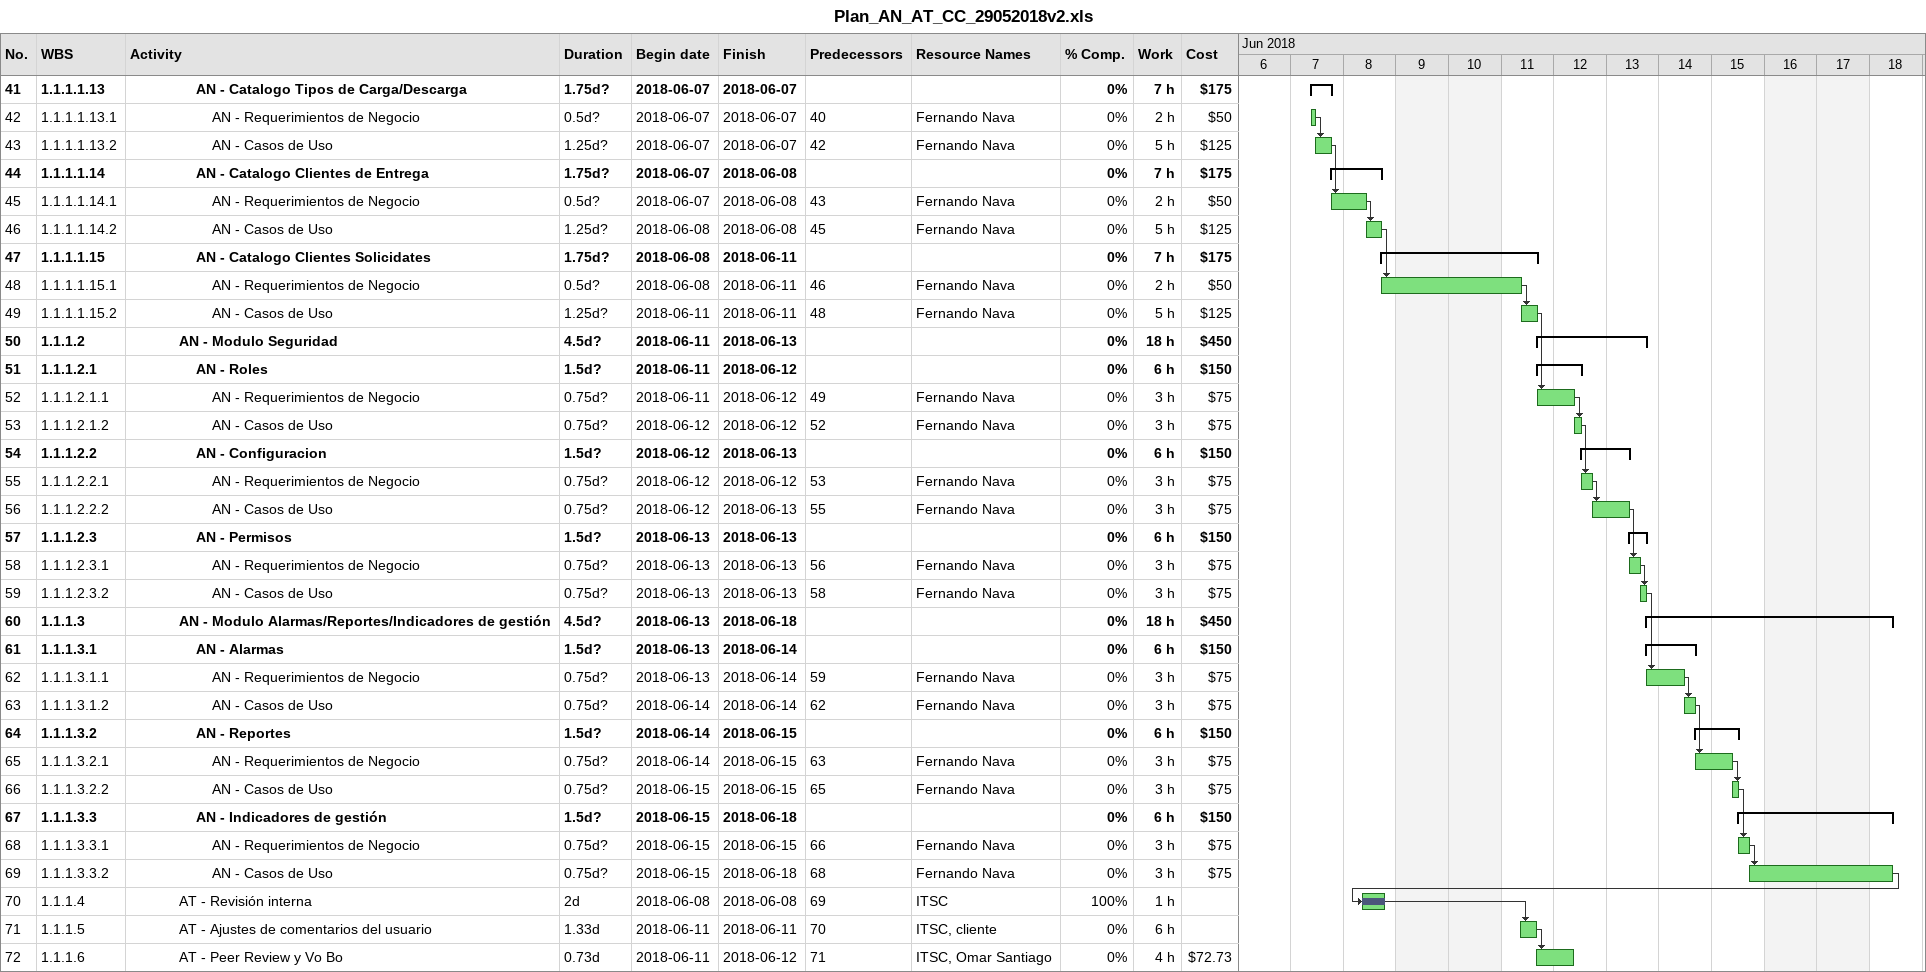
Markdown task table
Plan_AN_AT_CC_29052018v2.xls

| ID | WBS | Task | Duration | Start | Finish | Predecessors | Resources | % complete | Work (h) | Cost ($) |
|---|---|---|---|---|---|---|---|---|---|---|
| 41 | 1.1.1.1.13 | **AN - Catalogo Tipos de Carga/Descarga** | 1.75d? | 2018-06-07 | 2018-06-07 |  |  | 0 | 7 | 175 |
| 42 | 1.1.1.1.13.1 | AN - Requerimientos de Negocio | 0.5d? | 2018-06-07 | 2018-06-07 | 40 | Fernando Nava | 0 | 2 | 50 |
| 43 | 1.1.1.1.13.2 | AN - Casos de Uso | 1.25d? | 2018-06-07 | 2018-06-07 | 42 | Fernando Nava | 0 | 5 | 125 |
| 44 | 1.1.1.1.14 | **AN - Catalogo Clientes de Entrega** | 1.75d? | 2018-06-07 | 2018-06-08 |  |  | 0 | 7 | 175 |
| 45 | 1.1.1.1.14.1 | AN - Requerimientos de Negocio | 0.5d? | 2018-06-07 | 2018-06-08 | 43 | Fernando Nava | 0 | 2 | 50 |
| 46 | 1.1.1.1.14.2 | AN - Casos de Uso | 1.25d? | 2018-06-08 | 2018-06-08 | 45 | Fernando Nava | 0 | 5 | 125 |
| 47 | 1.1.1.1.15 | **AN - Catalogo Clientes Solicidates** | 1.75d? | 2018-06-08 | 2018-06-11 |  |  | 0 | 7 | 175 |
| 48 | 1.1.1.1.15.1 | AN - Requerimientos de Negocio | 0.5d? | 2018-06-08 | 2018-06-11 | 46 | Fernando Nava | 0 | 2 | 50 |
| 49 | 1.1.1.1.15.2 | AN - Casos de Uso | 1.25d? | 2018-06-11 | 2018-06-11 | 48 | Fernando Nava | 0 | 5 | 125 |
| 50 | 1.1.1.2 | **AN - Modulo Seguridad** | 4.5d? | 2018-06-11 | 2018-06-13 |  |  | 0 | 18 | 450 |
| 51 | 1.1.1.2.1 | **AN - Roles** | 1.5d? | 2018-06-11 | 2018-06-12 |  |  | 0 | 6 | 150 |
| 52 | 1.1.1.2.1.1 | AN - Requerimientos de Negocio | 0.75d? | 2018-06-11 | 2018-06-12 | 49 | Fernando Nava | 0 | 3 | 75 |
| 53 | 1.1.1.2.1.2 | AN - Casos de Uso | 0.75d? | 2018-06-12 | 2018-06-12 | 52 | Fernando Nava | 0 | 3 | 75 |
| 54 | 1.1.1.2.2 | **AN - Configuracion** | 1.5d? | 2018-06-12 | 2018-06-13 |  |  | 0 | 6 | 150 |
| 55 | 1.1.1.2.2.1 | AN - Requerimientos de Negocio | 0.75d? | 2018-06-12 | 2018-06-12 | 53 | Fernando Nava | 0 | 3 | 75 |
| 56 | 1.1.1.2.2.2 | AN - Casos de Uso | 0.75d? | 2018-06-12 | 2018-06-13 | 55 | Fernando Nava | 0 | 3 | 75 |
| 57 | 1.1.1.2.3 | **AN - Permisos** | 1.5d? | 2018-06-13 | 2018-06-13 |  |  | 0 | 6 | 150 |
| 58 | 1.1.1.2.3.1 | AN - Requerimientos de Negocio | 0.75d? | 2018-06-13 | 2018-06-13 | 56 | Fernando Nava | 0 | 3 | 75 |
| 59 | 1.1.1.2.3.2 | AN - Casos de Uso | 0.75d? | 2018-06-13 | 2018-06-13 | 58 | Fernando Nava | 0 | 3 | 75 |
| 60 | 1.1.1.3 | **AN - Modulo Alarmas/Reportes/Indicadores de gestión** | 4.5d? | 2018-06-13 | 2018-06-18 |  |  | 0 | 18 | 450 |
| 61 | 1.1.1.3.1 | **AN - Alarmas** | 1.5d? | 2018-06-13 | 2018-06-14 |  |  | 0 | 6 | 150 |
| 62 | 1.1.1.3.1.1 | AN - Requerimientos de Negocio | 0.75d? | 2018-06-13 | 2018-06-14 | 59 | Fernando Nava | 0 | 3 | 75 |
| 63 | 1.1.1.3.1.2 | AN - Casos de Uso | 0.75d? | 2018-06-14 | 2018-06-14 | 62 | Fernando Nava | 0 | 3 | 75 |
| 64 | 1.1.1.3.2 | **AN - Reportes** | 1.5d? | 2018-06-14 | 2018-06-15 |  |  | 0 | 6 | 150 |
| 65 | 1.1.1.3.2.1 | AN - Requerimientos de Negocio | 0.75d? | 2018-06-14 | 2018-06-15 | 63 | Fernando Nava | 0 | 3 | 75 |
| 66 | 1.1.1.3.2.2 | AN - Casos de Uso | 0.75d? | 2018-06-15 | 2018-06-15 | 65 | Fernando Nava | 0 | 3 | 75 |
| 67 | 1.1.1.3.3 | **AN - Indicadores de gestión** | 1.5d? | 2018-06-15 | 2018-06-18 |  |  | 0 | 6 | 150 |
| 68 | 1.1.1.3.3.1 | AN - Requerimientos de Negocio | 0.75d? | 2018-06-15 | 2018-06-15 | 66 | Fernando Nava | 0 | 3 | 75 |
| 69 | 1.1.1.3.3.2 | AN - Casos de Uso | 0.75d? | 2018-06-15 | 2018-06-18 | 68 | Fernando Nava | 0 | 3 | 75 |
| 70 | 1.1.1.4 | AT - Revisión interna | 2d | 2018-06-08 | 2018-06-08 | 69 | ITSC | 100 | 1 |  |
| 71 | 1.1.1.5 | AT - Ajustes de comentarios del usuario | 1.33d | 2018-06-11 | 2018-06-11 | 70 | ITSC, cliente | 0 | 6 |  |
| 72 | 1.1.1.6 | AT - Peer Review y Vo Bo | 0.73d | 2018-06-11 | 2018-06-12 | 71 | ITSC, Omar Santiago | 0 | 4 | 72.73 |
